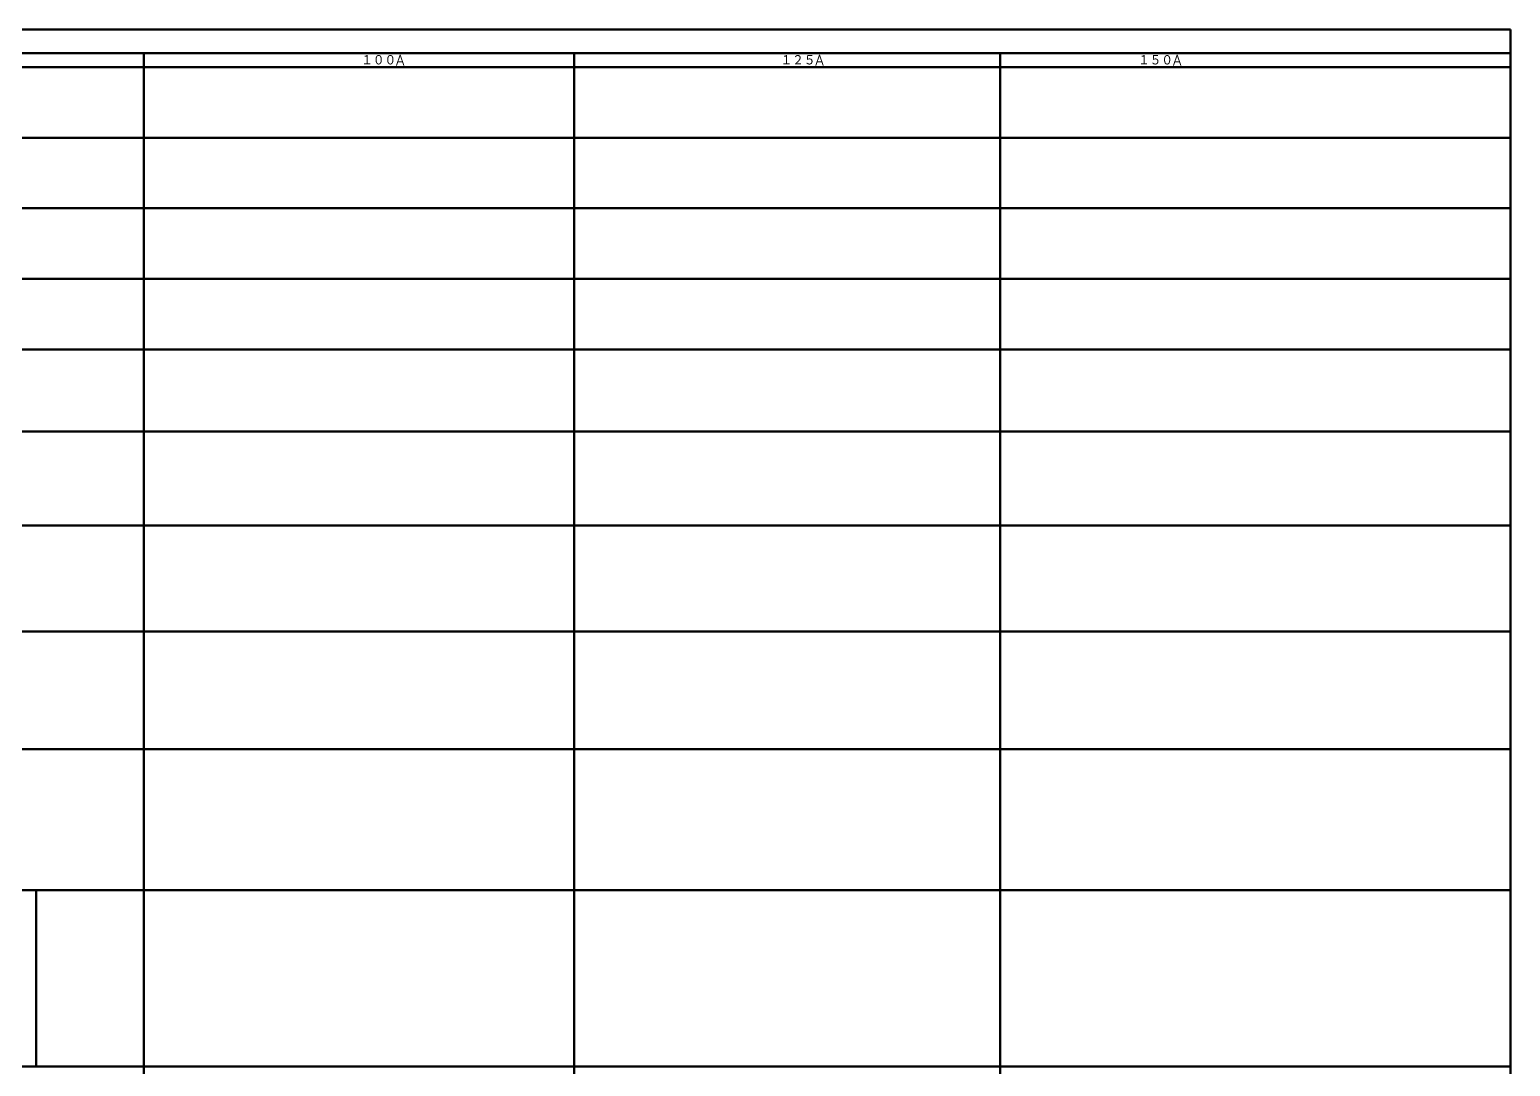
# Model space of a CAD drawing. Header units: millimetres. Extents: x 1711 to 90196, y -23291 to 8516.
# Drawn here: x 32404 to 38698, y -2802 to 1608 of the extents above; entities that cross this region are included whole.
import ezdxf

# ---------------------------------------------------------------- set-up
doc = ezdxf.new("R2010")
doc.units = ezdxf.units.MM
doc.layers.add('line', color=153, linetype='Continuous', lineweight=50)
doc.styles.get("Standard").update_dxf_attribs({"font": 'romans.shx', "bigfont": 'extfont.shx'})

# ---------------------------------------------------------------- blocks, each defined once
blk = doc.blocks.new('A$C6aa1e4fd')
at = {"layer": 'line'}
for p, q in [((60, 0), (17081.2, 0)), ((17081.2, 0), (17081.2, -8135.9)), ((2671.7, -100), (17081.2, -100)), ((11271.7, -100), (11271.7, -8135.9)), ((13101.7, -100), (13101.7, -8135.9)), ((14912, -100), (14912, -8135.9)), ((60, -160), (17081.2, -160)), ((60, -460), (17081.2, -460)), ((60, -760), (17081.2, -760)), ((60, -1060), (17081.2, -1060)), ((60, -1360), (17081.2, -1360)), ((60, -1710), (17081.2, -1710)), ((60, -2110), (17081.2, -2110)), ((60, -2560), (17081.2, -2560)), ((60, -3060), (17081.2, -3060)), ((60, -3660), (17081.2, -3660)), ((60, -4410), (17081.2, -4410))]:
    blk.add_line(p, q, dxfattribs=at)
blk.add_lwpolyline([(10813.7, -3660), (11271.7, -3660), (11271.7, -4410), (10813.7, -4410)], close=True, dxfattribs=at)
at = {"layer": 'line', "char_height": 45, "attachment_point": 5}
for s, insert in [('１００A', (12287.7, -130)), ('１２５A', (14070.3, -130)), ('１５０A', (15590, -130))]:
    blk.add_mtext(s, dxfattribs=dict(at, insert=insert))

msp = doc.modelspace()

# ---------------------------------------------------------------- block references
at = {"layer": 'line', "linetype": 'ByBlock'}
msp.add_blockref('A$C6aa1e4fd', (21617.1739, 1607.5677), dxfattribs=at)

doc.saveas('drawing.dxf')
